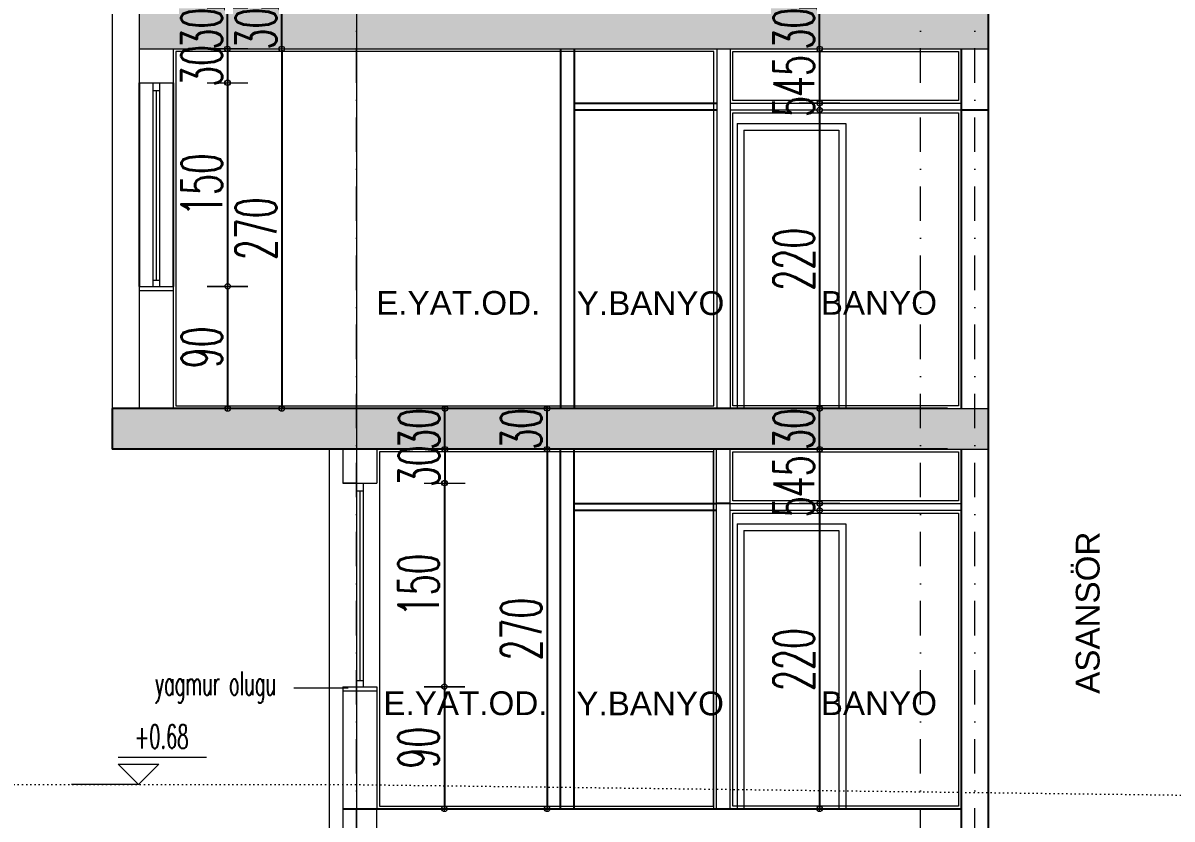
# Model space of a CAD drawing. Header units: millimetres. Extents: x -16104 to 67872, y -88009 to 12107.
# Drawn here: x 43474 to 44321, y -7706 to -7119 of the extents above; entities that cross this region are included whole.
import ezdxf

# ---------------------------------------------------------------- set-up
doc = ezdxf.new("R2010")
doc.units = ezdxf.units.MM
doc.linetypes.add('ACAD_ISO07W100', pattern=[3, 0, -3])
doc.linetypes.add('DASHDOTX2', pattern=[50.8, 25.4, -12.7, 0, -12.7])
doc.layers.get('0').update_dxf_attribs({"color": 241})
doc.layers.add('KOTLAR', color=5, linetype='Continuous', lineweight=20)
doc.layers.add('TARAMA', color=8, linetype='Continuous', lineweight=15)
doc.styles.add('DIM', font='Txttw.shx', dxfattribs={"width": 0.6})
doc.styles.add('OLCU', font='simplex.shx', dxfattribs={"width": 0.6, "height": 1400})
doc.dimstyles.new('50', dxfattribs={"dimscale": 0, "dimtxt": 30, "dimasz": 1, "dimexe": 0, "dimexo": 2, "dimgap": 4, "dimtad": 1, "dimdec": 0, "dimzin": 0, "dimdsep": 46, "dimtxsty": 'DIM', "dimblk1": 'DOT', "dimblk2": 'DOT', "dimsah": 1, "dimcen": 1.5, "dimdle": 3, "dimse1": 1, "dimse2": 1, "dimclrd": 256, "dimclre": 9, "dimclrt": 256, "dimadec": 0, "dimazin": 0, "dimtfac": 0.24, "dimtdec": 0, "dimtix": 1, "dimtmove": 2, "dimatfit": 3, "dimldrblk": 'DOT', "dimfxl": 0, "dimtolj": 1, "dimtzin": 15, "dimarcsym": 0})
pattern_1 = [(45, (113.577, -17059.605), (-4.4901281, 4.4901281), []), (45, (118.067, -17059.605), (-4.4901281, 4.4901281), [7.9375, -1.5875, 0, -1.5875])]

# ---------------------------------------------------------------- blocks, each defined once
blk = doc.blocks.new('DOT')
for p, q in [((0, 15), (0, -15)), ((-2, 0), (0, 0)), ((2, 0), (0, 0))]:
    blk.add_line(p, q)
blk.add_circle((0, 0), 2)
blk = doc.blocks.new('*D2770')
at = {"layer": 'Defpoints', "color": 0, "transparency": 16777216}
for p in [(43625.03, -7108.52), (43625.03, -7108.52), (43625.03, -7138.52)]:
    blk.add_point(p, dxfattribs=at)
at = {"layer": 'TARAMA', "lineweight": -2, "transparency": 16777216}
for p, q in [((43625.03, -7107.52), (43625.03, -7106.52)), ((43625.03, -7138.52), (43625.03, -7108.52)), ((43625.03, -7139.52), (43625.03, -7140.52))]:
    blk.add_line(p, q, dxfattribs=at)
for p, rotation in [((43625.03, -7108.52), 270), ((43625.03, -7138.52), 90)]:
    blk.add_blockref('DOT', p, dxfattribs=dict(at, rotation=rotation))
at = {"layer": 'TARAMA', "transparency": 16777216, "insert": (43606.03, -7123.52), "char_height": 30, "attachment_point": 5, "rotation": 90, "style": 'DIM'}
blk.add_mtext('\\A1;30', dxfattribs=at)
blk = doc.blocks.new('*D2693')
at = {"layer": 'Defpoints', "color": 0, "transparency": 16777216}
for p in [(43585.03, -7163.52), (43585.03, -7313.52), (43625.14, -7313.52)]:
    blk.add_point(p, dxfattribs=at)
at = {"layer": 'TARAMA', "lineweight": -2, "transparency": 16777216}
blk.add_line((43625.14, -7164.52), (43625.14, -7312.52), dxfattribs=at)
for p, rotation in [((43625.14, -7163.52), 90), ((43625.14, -7313.52), 270)]:
    blk.add_blockref('DOT', p, dxfattribs=dict(at, rotation=rotation))
at = {"layer": 'TARAMA', "transparency": 16777216, "insert": (43606.14, -7238.52), "char_height": 30, "attachment_point": 5, "rotation": 90, "style": 'DIM'}
blk.add_mtext('\\A1;150', dxfattribs=at)
blk = doc.blocks.new('*D2771')
at = {"layer": 'Defpoints', "color": 0, "transparency": 16777216}
for p in [(43625.03, -7138.52), (43625.03, -7163.52), (43625.14, -7163.52)]:
    blk.add_point(p, dxfattribs=at)
at = {"layer": 'TARAMA', "lineweight": -2, "transparency": 16777216}
for p, q in [((43625.03, -7137.52), (43625.03, -7136.52)), ((43625.03, -7138.52), (43625.03, -7163.52)), ((43625.03, -7164.52), (43625.03, -7165.52))]:
    blk.add_line(p, q, dxfattribs=at)
for p, rotation in [((43625.03, -7138.52), 270), ((43625.03, -7163.52), 90)]:
    blk.add_blockref('DOT', p, dxfattribs=dict(at, rotation=rotation))
at = {"layer": 'TARAMA', "transparency": 16777216, "insert": (43606.03, -7151.02), "char_height": 30, "attachment_point": 5, "rotation": 90, "style": 'DIM'}
blk.add_mtext('\\A1;30', dxfattribs=at)
blk = doc.blocks.new('*D2694')
at = {"layer": 'Defpoints', "color": 0, "transparency": 16777216}
for p in [(43625.14, -7313.52), (43625.14, -7403.52), (43625.14, -7403.52)]:
    blk.add_point(p, dxfattribs=at)
at = {"layer": 'TARAMA', "lineweight": -2, "transparency": 16777216}
blk.add_line((43625.14, -7314.52), (43625.14, -7402.52), dxfattribs=at)
for p, rotation in [((43625.14, -7313.52), 90), ((43625.14, -7403.52), 270)]:
    blk.add_blockref('DOT', p, dxfattribs=dict(at, rotation=rotation))
at = {"layer": 'TARAMA', "transparency": 16777216, "insert": (43606.14, -7358.52), "char_height": 30, "attachment_point": 5, "rotation": 90, "style": 'DIM'}
blk.add_mtext('\\A1;90', dxfattribs=at)
blk = doc.blocks.new('*D2772')
at = {"layer": 'Defpoints', "color": 0, "transparency": 16777216}
for p in [(43995.34, -7108.52), (44061.12, -7108.52), (43995.34, -7138.52)]:
    blk.add_point(p, dxfattribs=at)
at = {"layer": 'TARAMA', "lineweight": -2, "transparency": 16777216}
for p, q in [((44061.12, -7107.52), (44061.12, -7106.52)), ((44061.12, -7138.52), (44061.12, -7108.52)), ((44061.12, -7139.52), (44061.12, -7140.52))]:
    blk.add_line(p, q, dxfattribs=at)
for p, rotation in [((44061.12, -7108.52), 270), ((44061.12, -7138.52), 90)]:
    blk.add_blockref('DOT', p, dxfattribs=dict(at, rotation=rotation))
at = {"layer": 'TARAMA', "transparency": 16777216, "insert": (44042.12, -7123.52), "char_height": 30, "attachment_point": 5, "rotation": 90, "style": 'DIM'}
blk.add_mtext('\\A1;30', dxfattribs=at)
blk = doc.blocks.new('*D2695')
at = {"layer": 'Defpoints', "color": 0, "transparency": 16777216}
for p in [(44061.12, -7138.52), (44061.12, -7178.52), (44061.12, -7178.52)]:
    blk.add_point(p, dxfattribs=at)
at = {"layer": 'TARAMA', "lineweight": -2, "transparency": 16777216}
blk.add_line((44061.12, -7139.52), (44061.12, -7177.52), dxfattribs=at)
for p, rotation in [((44061.12, -7138.52), 90), ((44061.12, -7178.52), 270)]:
    blk.add_blockref('DOT', p, dxfattribs=dict(at, rotation=rotation))
at = {"layer": 'TARAMA', "transparency": 16777216, "insert": (44042.12, -7158.52), "char_height": 30, "attachment_point": 5, "rotation": 90, "style": 'DIM'}
blk.add_mtext('\\A1;45', dxfattribs=at)
blk = doc.blocks.new('*D2696')
at = {"layer": 'Defpoints', "color": 0, "transparency": 16777216}
for p in [(44061.12, -7178.52), (44061.12, -7183.52), (44061.12, -7183.52)]:
    blk.add_point(p, dxfattribs=at)
at = {"layer": 'TARAMA', "lineweight": -2, "transparency": 16777216}
for p, q in [((44061.12, -7177.52), (44061.12, -7176.52)), ((44061.12, -7178.52), (44061.12, -7183.52)), ((44061.12, -7184.52), (44061.12, -7185.52))]:
    blk.add_line(p, q, dxfattribs=at)
for p, rotation in [((44061.12, -7178.52), 270), ((44061.12, -7183.52), 90)]:
    blk.add_blockref('DOT', p, dxfattribs=dict(at, rotation=rotation))
at = {"layer": 'TARAMA', "transparency": 16777216, "insert": (44042.12, -7181.02), "char_height": 30, "attachment_point": 5, "rotation": 90, "style": 'DIM'}
blk.add_mtext('\\A1;5', dxfattribs=at)
blk = doc.blocks.new('*D2697')
at = {"layer": 'Defpoints', "color": 0, "transparency": 16777216}
for p in [(44061.12, -7183.52), (44061.12, -7403.52), (44061.12, -7403.52)]:
    blk.add_point(p, dxfattribs=at)
at = {"layer": 'TARAMA', "lineweight": -2, "transparency": 16777216}
blk.add_line((44061.12, -7184.52), (44061.12, -7402.52), dxfattribs=at)
for p, rotation in [((44061.12, -7183.52), 90), ((44061.12, -7403.52), 270)]:
    blk.add_blockref('DOT', p, dxfattribs=dict(at, rotation=rotation))
at = {"layer": 'TARAMA', "transparency": 16777216, "insert": (44042.12, -7293.52), "char_height": 30, "attachment_point": 5, "rotation": 90, "style": 'DIM'}
blk.add_mtext('\\A1;220', dxfattribs=at)
blk = doc.blocks.new('*D2773')
at = {"layer": 'Defpoints', "color": 0, "transparency": 16777216}
for p in [(43735.03, -7403.52), (43785.18, -7403.52), (43735.03, -7433.52)]:
    blk.add_point(p, dxfattribs=at)
at = {"layer": 'TARAMA', "lineweight": -2, "transparency": 16777216}
for p, q in [((43785.18, -7402.52), (43785.18, -7401.52)), ((43785.18, -7433.52), (43785.18, -7403.52)), ((43785.18, -7434.52), (43785.18, -7435.52))]:
    blk.add_line(p, q, dxfattribs=at)
for p, rotation in [((43785.18, -7403.52), 270), ((43785.18, -7433.52), 90)]:
    blk.add_blockref('DOT', p, dxfattribs=dict(at, rotation=rotation))
at = {"layer": 'TARAMA', "transparency": 16777216, "insert": (43766.18, -7418.52), "char_height": 30, "attachment_point": 5, "rotation": 90, "style": 'DIM'}
blk.add_mtext('\\A1;30', dxfattribs=at)
blk = doc.blocks.new('*D2774')
at = {"layer": 'Defpoints', "color": 0, "transparency": 16777216}
for p in [(43735.03, -7433.52), (43735.03, -7458.52), (43785.09, -7458.52)]:
    blk.add_point(p, dxfattribs=at)
at = {"layer": 'TARAMA', "lineweight": -2, "transparency": 16777216}
for p, q in [((43785.09, -7432.52), (43785.09, -7431.52)), ((43785.09, -7433.52), (43785.09, -7458.52)), ((43785.09, -7459.52), (43785.09, -7460.52))]:
    blk.add_line(p, q, dxfattribs=at)
for p, rotation in [((43785.09, -7433.52), 270), ((43785.09, -7458.52), 90)]:
    blk.add_blockref('DOT', p, dxfattribs=dict(at, rotation=rotation))
at = {"layer": 'TARAMA', "transparency": 16777216, "insert": (43766.09, -7446.02), "char_height": 30, "attachment_point": 5, "rotation": 90, "style": 'DIM'}
blk.add_mtext('\\A1;30', dxfattribs=at)
blk = doc.blocks.new('*D2775')
at = {"layer": 'Defpoints', "color": 0, "transparency": 16777216}
for p in [(43735.03, -7458.52), (43735.03, -7608.52), (43784.8, -7608.52)]:
    blk.add_point(p, dxfattribs=at)
at = {"layer": 'TARAMA', "lineweight": -2, "transparency": 16777216}
blk.add_line((43784.8, -7459.52), (43784.8, -7607.52), dxfattribs=at)
for p, rotation in [((43784.8, -7458.52), 90), ((43784.8, -7608.52), 270)]:
    blk.add_blockref('DOT', p, dxfattribs=dict(at, rotation=rotation))
at = {"layer": 'TARAMA', "transparency": 16777216, "insert": (43765.8, -7533.52), "char_height": 30, "attachment_point": 5, "rotation": 90, "style": 'DIM'}
blk.add_mtext('\\A1;150', dxfattribs=at)
blk = doc.blocks.new('*D2707')
at = {"layer": 'Defpoints', "color": 0, "transparency": 16777216}
for p in [(43782.8, -7608.52), (43782.8, -7698.52), (43784.8, -7698.52)]:
    blk.add_point(p, dxfattribs=at)
at = {"layer": 'TARAMA', "lineweight": -2, "transparency": 16777216}
blk.add_line((43784.8, -7609.52), (43784.8, -7697.52), dxfattribs=at)
for p, rotation in [((43784.8, -7608.52), 90), ((43784.8, -7698.52), 270)]:
    blk.add_blockref('DOT', p, dxfattribs=dict(at, rotation=rotation))
at = {"layer": 'TARAMA', "transparency": 16777216, "insert": (43765.8, -7653.52), "char_height": 30, "attachment_point": 5, "rotation": 90, "style": 'DIM'}
blk.add_mtext('\\A1;90', dxfattribs=at)
blk = doc.blocks.new('*D2729')
at = {"layer": 'Defpoints', "color": 0, "transparency": 16777216}
for p in [(43665.03, -7138.52), (43665.03, -7403.52), (43665.03, -7403.52)]:
    blk.add_point(p, dxfattribs=at)
at = {"layer": 'TARAMA', "lineweight": -2, "transparency": 16777216}
blk.add_line((43665.03, -7139.52), (43665.03, -7402.52), dxfattribs=at)
for p, rotation in [((43665.03, -7138.52), 90), ((43665.03, -7403.52), 270)]:
    blk.add_blockref('DOT', p, dxfattribs=dict(at, rotation=rotation))
at = {"layer": 'TARAMA', "transparency": 16777216, "insert": (43646.03, -7271.02), "char_height": 30, "attachment_point": 5, "rotation": 90, "style": 'DIM'}
blk.add_mtext('\\A1;270', dxfattribs=at)
blk = doc.blocks.new('*D2785')
at = {"layer": 'Defpoints', "color": 0, "transparency": 16777216}
for p in [(43665.03, -7108.52), (43665.03, -7108.52), (43665.03, -7138.52)]:
    blk.add_point(p, dxfattribs=at)
at = {"layer": 'TARAMA', "lineweight": -2, "transparency": 16777216}
for p, q in [((43665.03, -7107.52), (43665.03, -7106.52)), ((43665.03, -7138.52), (43665.03, -7108.52)), ((43665.03, -7139.52), (43665.03, -7140.52))]:
    blk.add_line(p, q, dxfattribs=at)
for p, rotation in [((43665.03, -7108.52), 270), ((43665.03, -7138.52), 90)]:
    blk.add_blockref('DOT', p, dxfattribs=dict(at, rotation=rotation))
at = {"layer": 'TARAMA', "transparency": 16777216, "insert": (43646.03, -7123.52), "char_height": 30, "attachment_point": 5, "rotation": 90, "style": 'DIM'}
blk.add_mtext('\\A1;30', dxfattribs=at)
blk = doc.blocks.new('*D2786')
at = {"layer": 'Defpoints', "color": 0, "transparency": 16777216}
for p in [(43860.43, -7403.47), (43860.43, -7403.47), (43860.43, -7433.47)]:
    blk.add_point(p, dxfattribs=at)
at = {"layer": 'TARAMA', "lineweight": -2, "transparency": 16777216}
for p, q in [((43860.43, -7402.47), (43860.43, -7401.47)), ((43860.43, -7433.47), (43860.43, -7403.47)), ((43860.43, -7434.47), (43860.43, -7435.47))]:
    blk.add_line(p, q, dxfattribs=at)
for p, rotation in [((43860.43, -7403.47), 270), ((43860.43, -7433.47), 90)]:
    blk.add_blockref('DOT', p, dxfattribs=dict(at, rotation=rotation))
at = {"layer": 'TARAMA', "transparency": 16777216, "insert": (43841.43, -7418.47), "char_height": 30, "attachment_point": 5, "rotation": 90, "style": 'DIM'}
blk.add_mtext('\\A1;30', dxfattribs=at)
blk = doc.blocks.new('*D2732')
at = {"layer": 'Defpoints', "color": 0, "transparency": 16777216}
for p in [(43860.43, -7433.47), (43860.43, -7698.52), (43860.43, -7698.52)]:
    blk.add_point(p, dxfattribs=at)
at = {"layer": 'TARAMA', "lineweight": -2, "transparency": 16777216}
blk.add_line((43860.43, -7434.47), (43860.43, -7697.52), dxfattribs=at)
for p, rotation in [((43860.43, -7433.47), 90), ((43860.43, -7698.52), 270)]:
    blk.add_blockref('DOT', p, dxfattribs=dict(at, rotation=rotation))
at = {"layer": 'TARAMA', "transparency": 16777216, "insert": (43841.43, -7566), "char_height": 30, "attachment_point": 5, "rotation": 90, "style": 'DIM'}
blk.add_mtext('\\A1;270', dxfattribs=at)
blk = doc.blocks.new('*D2788')
at = {"layer": 'Defpoints', "color": 0, "transparency": 16777216}
for p in [(43995.34, -7403.52), (44061.12, -7403.52), (43995.34, -7433.52)]:
    blk.add_point(p, dxfattribs=at)
at = {"layer": 'TARAMA', "lineweight": -2, "transparency": 16777216}
for p, q in [((44061.12, -7402.52), (44061.12, -7401.52)), ((44061.12, -7433.52), (44061.12, -7403.52)), ((44061.12, -7434.52), (44061.12, -7435.52))]:
    blk.add_line(p, q, dxfattribs=at)
for p, rotation in [((44061.12, -7403.52), 270), ((44061.12, -7433.52), 90)]:
    blk.add_blockref('DOT', p, dxfattribs=dict(at, rotation=rotation))
at = {"layer": 'TARAMA', "transparency": 16777216, "insert": (44042.12, -7418.52), "char_height": 30, "attachment_point": 5, "rotation": 90, "style": 'DIM'}
blk.add_mtext('\\A1;30', dxfattribs=at)
blk = doc.blocks.new('*D2734')
at = {"layer": 'Defpoints', "color": 0, "transparency": 16777216}
for p in [(44061.12, -7433.52), (44061.12, -7473.52), (44061.12, -7473.52)]:
    blk.add_point(p, dxfattribs=at)
at = {"layer": 'TARAMA', "lineweight": -2, "transparency": 16777216}
blk.add_line((44061.12, -7434.52), (44061.12, -7472.52), dxfattribs=at)
for p, rotation in [((44061.12, -7433.52), 90), ((44061.12, -7473.52), 270)]:
    blk.add_blockref('DOT', p, dxfattribs=dict(at, rotation=rotation))
at = {"layer": 'TARAMA', "transparency": 16777216, "insert": (44042.12, -7453.52), "char_height": 30, "attachment_point": 5, "rotation": 90, "style": 'DIM'}
blk.add_mtext('\\A1;45', dxfattribs=at)
blk = doc.blocks.new('*D2735')
at = {"layer": 'Defpoints', "color": 0, "transparency": 16777216}
for p in [(44061.12, -7473.52), (44061.12, -7478.52), (44061.12, -7478.52)]:
    blk.add_point(p, dxfattribs=at)
at = {"layer": 'TARAMA', "lineweight": -2, "transparency": 16777216}
for p, q in [((44061.12, -7472.52), (44061.12, -7471.52)), ((44061.12, -7473.52), (44061.12, -7478.52)), ((44061.12, -7479.52), (44061.12, -7480.52))]:
    blk.add_line(p, q, dxfattribs=at)
for p, rotation in [((44061.12, -7473.52), 270), ((44061.12, -7478.52), 90)]:
    blk.add_blockref('DOT', p, dxfattribs=dict(at, rotation=rotation))
at = {"layer": 'TARAMA', "transparency": 16777216, "insert": (44042.12, -7476.02), "char_height": 30, "attachment_point": 5, "rotation": 90, "style": 'DIM'}
blk.add_mtext('\\A1;5', dxfattribs=at)
blk = doc.blocks.new('*D2736')
at = {"layer": 'Defpoints', "color": 0, "transparency": 16777216}
for p in [(44061.12, -7478.52), (44061.12, -7698.52), (44061.12, -7698.52)]:
    blk.add_point(p, dxfattribs=at)
at = {"layer": 'TARAMA', "lineweight": -2, "transparency": 16777216}
blk.add_line((44061.12, -7479.52), (44061.12, -7697.52), dxfattribs=at)
for p, rotation in [((44061.12, -7478.52), 90), ((44061.12, -7698.52), 270)]:
    blk.add_blockref('DOT', p, dxfattribs=dict(at, rotation=rotation))
at = {"layer": 'TARAMA', "transparency": 16777216, "insert": (44042.12, -7588.52), "char_height": 30, "attachment_point": 5, "rotation": 90, "style": 'DIM'}
blk.add_mtext('\\A1;220', dxfattribs=at)

msp = doc.modelspace()

# ---------------------------------------------------------------- hatches: boundary and pattern name
h = msp.add_hatch()
h.set_pattern_fill('ANSI35,_O', color=256)
h.set_pattern_definition(pattern_1)
h.paths.add_polyline_path([(44185.34, -7108.52), (44175.34, -7108.52), (44175.34, -7138.52), (44185.34, -7138.52)])
h.paths.add_polyline_path([(44175.34, -7108.52), (44135.33, -7108.52), (44135.33, -7138.52), (44175.34, -7138.52)])
h.paths.add_polyline_path([(44135.33, -7108.52), (43720.03, -7108.52), (43720.03, -7138.52), (44135.33, -7138.52)])
h.paths.add_polyline_path([(43720.03, -7108.52), (43560.03, -7108.52), (43560.03, -7138.52), (43720.03, -7138.52)])
h.paths.add_polyline_path([(44019.62, -7145.59), (44019.62, -7101.45), (44064.62, -7101.45), (44064.62, -7145.59)], flags=9)
h.paths.add_polyline_path([(43583.53, -7145.59), (43583.53, -7101.45), (43628.53, -7101.45), (43628.53, -7145.59)], flags=9)
h.paths.add_polyline_path([(43583.53, -7173.09), (43583.53, -7128.95), (43628.53, -7128.95), (43628.53, -7173.09)], flags=9)
h.paths.add_polyline_path([(43623.53, -7145.59), (43623.53, -7101.45), (43668.53, -7101.45), (43668.53, -7145.59)], flags=9)
h = msp.add_hatch()
h.set_pattern_fill('ANSI35,_O', color=256)
h.set_pattern_definition(pattern_1)
h.paths.add_polyline_path([(44185.34, -7403.52), (44175.34, -7403.52), (44175.34, -7433.52), (44185.34, -7433.52)])
h.paths.add_polyline_path([(44175.34, -7403.52), (44135.33, -7403.52), (44135.33, -7433.52), (44155.34, -7433.52), (44175.34, -7433.52)])
h.paths.add_polyline_path([(44135.33, -7403.52), (43720.03, -7403.52), (43720.03, -7433.52), (44135.33, -7433.52)])
h.paths.add_polyline_path([(43720.03, -7403.52), (43540.03, -7403.52), (43540.03, -7433.52), (43560.03, -7433.52), (43720.03, -7433.52)])
h.paths.add_polyline_path([(43743.68, -7440.59), (43743.68, -7396.45), (43788.68, -7396.45), (43788.68, -7440.59)], flags=9)
h.paths.add_polyline_path([(43743.59, -7468.09), (43743.59, -7423.95), (43788.59, -7423.95), (43788.59, -7468.09)], flags=9)
h.paths.add_polyline_path([(43818.93, -7440.55), (43818.93, -7396.4), (43863.93, -7396.4), (43863.93, -7440.55)], flags=9)
h.paths.add_polyline_path([(44019.62, -7440.59), (44019.62, -7396.45), (44064.62, -7396.45), (44064.62, -7440.59)], flags=9)

# ---------------------------------------------------------------- linework, layer by layer
for p, q in [((44185.34, -7108.52), (44185.34, -7858.52)), ((43870.34, -7138.52), (43870.34, -7403.52)), ((43880.34, -7138.52), (43880.34, -7403.52)), ((44165.34, -7138.52), (44165.34, -7403.52)), ((43560.03, -7163.52), (43560.03, -7313.52)), ((43585.03, -7163.52), (43585.03, -7313.52)), ((43880.34, -7178.52), (43985.34, -7178.52)), ((43880.34, -7183.52), (43985.34, -7183.52)), ((44165.34, -7183.52), (44185.34, -7183.52)), ((44155.34, -7403.52), (43540.03, -7403.52)), ((43540.03, -7403.52), (43540.03, -7433.52)), ((43560.03, -7433.52), (43540.03, -7433.52)), ((44155.34, -7433.52), (43560.03, -7433.52)), ((43870.03, -7433.52), (43870.03, -7698.52)), ((43880.03, -7433.52), (43880.03, -7698.52)), ((44165.34, -7433.52), (44165.34, -7701.09)), ((44165.34, -7433.52), (44165.34, -7858.52)), ((43880.03, -7473.52), (43985.03, -7473.52)), ((43880.03, -7478.52), (43985.03, -7478.52)), ((43995.03, -7473.52), (43985.03, -7473.52)), ((43710.03, -7698.52), (44165.34, -7698.52))]:
    msp.add_line(p, q)
at = {"layer": 'KOTLAR', "ltscale": 0.01}
for p, q in [((43559.48, -7680.52), (43544.48, -7665.52)), ((43544.48, -7665.52), (43574.48, -7665.52)), ((43559.48, -7680.52), (43574.48, -7665.52)), ((43559.48, -7680.52), (43510.16, -7680.52))]:
    msp.add_line(p, q, dxfattribs=at)
at = {"layer": 'TARAMA'}
for p, q in [((43720.03, -5237.03), (43720.03, -8078.31)), ((43540.03, -6813.52), (43540.03, -7138.52)), ((43540.03, -7108.52), (43540.03, -7433.52)), ((43560.03, -7108.52), (43560.03, -7163.52)), ((43560.03, -7138.52), (44185.34, -7138.52)), ((43585.03, -7138.52), (43585.03, -7163.52)), ((43985.34, -7138.52), (43985.34, -7403.52)), ((43995.34, -7138.52), (43995.34, -7403.52)), ((44165.34, -7138.52), (44165.34, -7403.52)), ((43560.03, -7163.52), (43585.03, -7163.52)), ((43570.03, -7163.52), (43570.03, -7313.52)), ((43575.03, -7163.52), (43575.03, -7313.52)), ((43570.03, -7169.06), (43575.03, -7169.06)), ((43572.53, -7169.06), (43572.53, -7308.95)), ((43995.34, -7178.52), (44165.34, -7178.52)), ((43995.34, -7183.52), (44165.34, -7183.52)), ((44000.34, -7193.52), (44000.34, -7403.52)), ((44000.34, -7193.52), (44080.34, -7193.52)), ((44005.34, -7198.52), (44005.34, -7403.52)), ((44005.34, -7198.52), (44075.34, -7198.52)), ((44075.34, -7198.52), (44075.34, -7403.52)), ((44080.34, -7193.52), (44080.34, -7403.52)), ((43570.03, -7308.95), (43575.03, -7308.95)), ((43560.03, -7313.52), (43585.03, -7313.52)), ((43560.03, -7313.52), (43560.03, -7403.52)), ((43560.03, -7316.52), (43585.03, -7316.52)), ((43585.03, -7313.52), (43585.03, -7403.52)), ((43540.03, -7403.52), (44185.34, -7403.52)), ((43540.03, -7403.52), (44185.34, -7403.52)), ((43540.03, -7433.52), (44185.34, -7433.52)), ((43710.03, -7433.52), (43710.03, -7458.52)), ((43735.03, -7433.52), (43735.03, -7458.52)), ((43983.03, -7433.52), (43983.03, -7698.52)), ((43985.03, -7433.52), (43985.03, -7698.52)), ((43995.03, -7433.52), (43995.03, -7473.52)), ((43995.03, -7433.52), (43995.03, -7698.52)), ((43720.03, -7458.52), (43710.03, -7458.52)), ((43710.03, -7458.52), (43735.03, -7458.52)), ((43720.03, -7458.52), (43720.03, -7608.52)), ((43720.03, -7464.06), (43725.03, -7464.06)), ((43722.53, -7464.06), (43722.53, -7603.95)), ((43725.03, -7458.52), (43725.03, -7608.52)), ((43995.34, -7473.52), (44165.34, -7473.52)), ((43995.34, -7478.52), (44165.34, -7478.52)), ((44000.34, -7488.52), (44080.34, -7488.52)), ((44000.34, -7488.52), (44000.34, -7698.52)), ((44080.34, -7488.52), (44080.34, -7698.52)), ((44005.34, -7493.52), (44075.34, -7493.52)), ((44005.34, -7493.52), (44005.34, -7698.52)), ((44075.34, -7493.52), (44075.34, -7698.52)), ((43720.03, -7603.95), (43725.03, -7603.95)), ((43710.03, -7608.52), (43735.03, -7608.52)), ((43710.03, -7608.52), (43710.03, -7698.52)), ((43710.03, -7611.52), (43735.03, -7611.52)), ((43735.03, -7608.52), (43735.03, -7698.52))]:
    msp.add_line(p, q, dxfattribs=at)
at = {"layer": 'TARAMA', "linetype": 'DASHDOTX2'}
for p, q in [((43720.03, -8130.6), (43720.03, -5237.03)), ((44135.33, -8130.6), (44135.33, -5236.91)), ((44175.34, -8130.6), (44175.34, -5236.91))]:
    msp.add_line(p, q, dxfattribs=at)
at = {"layer": 'TARAMA', "ltscale": 0.01}
for p, q in [((43700.03, -7433.52), (43700.03, -7748.52)), ((43713.88, -7609.7), (43673.84, -7609.7)), ((43544.48, -7660.52), (43609.48, -7660.52))]:
    msp.add_line(p, q, dxfattribs=at)
at = {"layer": 'TARAMA', "linetype": 'ACAD_ISO07W100'}
for p, q in [((43408.94, -7680.52), (43710.03, -7680.52)), ((43710.03, -7680.52), (45519.53, -7703.52))]:
    msp.add_line(p, q, dxfattribs=at)
at = {"layer": 'TARAMA'}
for points in [[(43983.34, -7140.52), (43587.03, -7140.52), (43587.03, -7163.52), (43587.03, -7313.52), (43587.03, -7401.52), (43983.34, -7401.52)], [(43997.34, -7140.52), (44163.34, -7140.52), (44163.34, -7176.52), (43997.34, -7176.52)], [(43997.34, -7185.52), (44163.34, -7185.52), (44163.34, -7401.52), (43997.34, -7401.52)], [(43983.03, -7435.52), (43737.03, -7435.52), (43737.03, -7608.52), (43737.03, -7696.52), (43983.03, -7696.52)], [(43997.34, -7435.52), (44163.34, -7435.52), (44163.34, -7471.52), (43997.34, -7471.52)], [(43997.34, -7480.52), (44163.34, -7480.52), (44163.34, -7696.52), (43997.34, -7696.52)]]:
    msp.add_lwpolyline(points, close=True, dxfattribs=at)
msp.add_lwpolyline([(43710.03, -7698.52), (43710.03, -7758.52), (43735.03, -7758.52), (43735.03, -7698.52), (43710.03, -7698.52)], dxfattribs=at)

# ---------------------------------------------------------------- texts
at = {"layer": 'TARAMA', "ltscale": 0.01, "style": 'OLCU', "width": 0.55}
for s, p in [('yagmur olugu', (43571.68, -7614.71)), ('+0.68', (43556.71, -7654))]:
    msp.add_text(s, height=17.5, dxfattribs=at).set_placement(p)
at = {"layer": 'TARAMA', "char_height": 17.5, "width": 1076.8413, "attachment_point": 9}
for s, insert in [('{\\fArial|b0|i0|c162|p34;E.YAT.OD.}', (43855.43, -7334.67)), ('{\\fArial|b0|i0|c162|p34;Y.BANYO}', (43990.97, -7334.83)), ('{\\fArial|b0|i0|c162|p34;BANYO}', (44147.61, -7334.67)), ('{\\fArial|b0|i0|c162|p34;E.YAT.OD.}', (43860.75, -7629.67)), ('{\\fArial|b0|i0|c162|p34;Y.BANYO}', (43990.65, -7629.83)), ('{\\fArial|b0|i0|c162|p34;BANYO}', (44147.61, -7629.67))]:
    msp.add_mtext(s, dxfattribs=dict(at, insert=insert))
at = {"layer": 'TARAMA', "insert": (44267.58, -7494.22), "char_height": 17.5, "width": 1076.8413, "attachment_point": 9, "rotation": 90}
msp.add_mtext('{\\fArial|b0|i0|c162|p34;ASANSÖR}', dxfattribs=at)

# ---------------------------------------------------------------- dimensions: what is measured, and where the dimension line sits
at = {"layer": 'TARAMA'}
for base, p1, p2, picture, middle in [((43625.03, -7108.52), (43625.03, -7138.52), (43625.03, -7108.52), '*D2770', (43606.03, -7123.52)), ((43665.03, -7108.52), (43665.03, -7138.52), (43665.03, -7108.52), '*D2785', (43646.03, -7123.52)), ((44061.12, -7108.52), (43995.34, -7138.52), (43995.34, -7108.52), '*D2772', (44042.12, -7123.52)), ((43625.14, -7313.52), (43585.03, -7163.52), (43585.03, -7313.52), '*D2693', (43606.14, -7238.52)), ((44061.12, -7183.52), (44061.12, -7178.52), (44061.12, -7183.52), '*D2696', (44042.12, -7181.02)), ((44061.12, -7403.52), (44061.12, -7183.52), (44061.12, -7403.52), '*D2697', (44042.12, -7293.52)), ((43625.14, -7403.52), (43625.14, -7313.52), (43625.14, -7403.52), '*D2694', (43606.14, -7358.52)), ((43785.18, -7403.52), (43735.03, -7433.52), (43735.03, -7403.52), '*D2773', (43766.18, -7418.52)), ((43860.43, -7403.47), (43860.43, -7433.47), (43860.43, -7403.47), '*D2786', (43841.43, -7418.47)), ((44061.12, -7403.52), (43995.34, -7433.52), (43995.34, -7403.52), '*D2788', (44042.12, -7418.52)), ((43784.8, -7608.52), (43735.03, -7458.52), (43735.03, -7608.52), '*D2775', (43765.8, -7533.52)), ((44061.12, -7478.52), (44061.12, -7473.52), (44061.12, -7478.52), '*D2735', (44042.12, -7476.02)), ((44061.12, -7698.52), (44061.12, -7478.52), (44061.12, -7698.52), '*D2736', (44042.12, -7588.52)), ((43784.8, -7698.52), (43782.8, -7608.52), (43782.8, -7698.52), '*D2707', (43765.8, -7653.52))]:
    dim = msp.add_linear_dim(base=base, p1=p1, p2=p2, angle=90, dimstyle='50', override={"dimscale": 1}, dxfattribs=at)
    dim.commit()
    dim.dimension.update_dxf_attribs({"geometry": picture, "text_midpoint": middle})
for base, p1, p2, text, picture, middle in [((43625.03, -7163.52), (43625.03, -7138.52), (43625.14, -7163.52), '30', '*D2771', (43606.03, -7151.02)), ((43665.03, -7403.52), (43665.03, -7138.52), (43665.03, -7403.52), '270', '*D2729', (43646.03, -7271.02)), ((44061.12, -7178.52), (44061.12, -7138.52), (44061.12, -7178.52), '45', '*D2695', (44042.12, -7158.52)), ((43785.09, -7458.52), (43735.03, -7433.52), (43735.03, -7458.52), '30', '*D2774', (43766.09, -7446.02)), ((43860.43, -7698.52), (43860.43, -7433.47), (43860.43, -7698.52), '270', '*D2732', (43841.43, -7566)), ((44061.12, -7473.52), (44061.12, -7433.52), (44061.12, -7473.52), '45', '*D2734', (44042.12, -7453.52))]:
    dim = msp.add_linear_dim(base=base, p1=p1, p2=p2, angle=90, text=text, dimstyle='50', override={"dimscale": 1}, dxfattribs=at)
    dim.commit()
    dim.dimension.update_dxf_attribs({"geometry": picture, "text_midpoint": middle})

doc.saveas('drawing.dxf')
